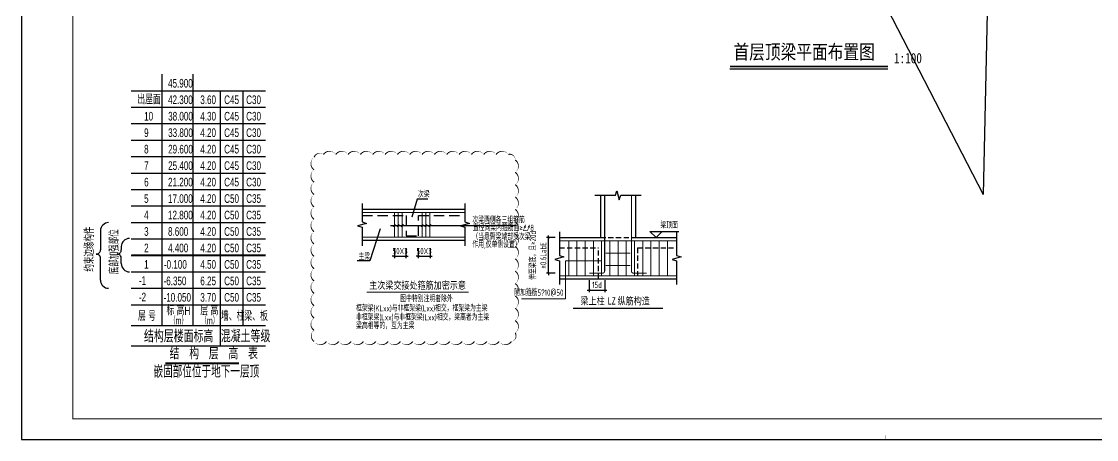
# Model space of a CAD drawing. Header units: millimetres. Extents: x -202076 to 1082610, y -439651 to 179350.
# Drawn here: x 332550 to 384853, y 16917 to 37219 of the extents above; entities that cross this region are included whole.
import ezdxf
from ezdxf.enums import TextEntityAlignment as Align

# ---------------------------------------------------------------- set-up
doc = ezdxf.new("R2010")
doc.units = ezdxf.units.MM
doc.header["$LTSCALE"] = 1000
doc.linetypes.add('DASH', pattern=[0.35, 0.25, -0.1])
doc.linetypes.add('DASHED', pattern=[0.75, 0.5, -0.25])
for name, color, linetype in [('$0$TK', 7, 'Continuous'), ('$0$墙柱说明', 7, 'Continuous'), ('A楼-层高表$0$PUB_DIM', 3, 'Continuous'), ('A楼-层高表$0$S-ANNO-DIMS', 3, 'Continuous'), ('A楼-层高表$0$S-ANNO-TABS', 4, 'Continuous'), ('A楼-层高表$0$TEXT', 7, 'Continuous'), ('A楼-层高表$0$WLL1', 4, 'Continuous'), ('COLU_DE_REIN', 1, 'Continuous'), ('DIM_SYMB', 3, 'Continuous'), ('REIN', 1, 'Continuous'), ('S-BEAM', 4, 'Continuous'), ('THIN', 7, 'Continuous'), ('墙柱说明', 7, 'Continuous'), ('结-细线符号', 3, 'Continuous'), ('结-详图-尺寸', 3, 'Continuous'), ('结-详图-编号', 90, 'Continuous'), ('结-详图-轮廓', 40, 'Continuous'), ('结-详图-钢筋', 1, 'Continuous')]:
    doc.layers.add(name, color=color, linetype=linetype)
doc.layers.add('19.06.10建研院审图', color=1, linetype='Continuous', plot=False)
doc.layers.add('DIM', color=3, linetype='Continuous', lineweight=0)
doc.styles.add('$0$-宋体', font='', dxfattribs={"width": 0.8})
doc.styles.add('-宋体', font='simhei.ttf', dxfattribs={"width": 0.8})
doc.styles.add('A楼-层高表$0$H', font='ros.shx', dxfattribs={"width": 0.7, "bigfont": 'jd.shx'})
doc.styles.add('A楼-层高表$0$华文细黑', font='STXIHEI.TTF', dxfattribs={"height": 500})
doc.styles.add('A楼-层高表$0$样式_1', font='ros.shx', dxfattribs={"width": 0.7, "bigfont": 'jd.shx'})
doc.styles.add('TSSD_Dimension', font='tssdeng.shx', dxfattribs={"width": 0.7, "bigfont": 'hztxt.shx'})
doc.styles.add('TSSD_Label', font='tssdeng.shx', dxfattribs={"width": 0.7, "bigfont": 'Hztxt.shx'})
doc.styles.get('$0$-宋体').set_extended_font_data('SimSun')
doc.dimstyles.new('TSSD_25_100', dxfattribs={"dimtxt": 350, "dimasz": 100, "dimexe": 100, "dimexo": 250, "dimgap": 100, "dimtad": 1, "dimdec": 0, "dimlfac": 0.25, "dimzin": 0, "dimdsep": 46, "dimtxsty": 'TSSD_Dimension', "dimblk": 'ARCHTICK', "dimblk1": 'ARCHTICK', "dimblk2": 'ARCHTICK', "dimcen": 0, "dimdle": 100, "dimclrt": 7, "dimadec": 0, "dimazin": 0, "dimtfac": 1, "dimtdec": 0, "dimtix": 1, "dimtmove": 2, "dimatfit": 3, "dimfxl": 1, "dimtolj": 1, "dimtzin": 0, "dimarcsym": 0})

# ---------------------------------------------------------------- blocks, each defined once
blk = doc.blocks.new('A楼-层高表')
at = {"layer": 'A楼-层高表$0$PUB_DIM', "const_width": 100}
blk.add_lwpolyline([(-1791, 0), (1791, 0)], dxfattribs=at)
at = {"layer": 'A楼-层高表$0$S-ANNO-DIMS'}
for p, q in [((-4954, 6434), (-4954, 5505)), ((-3938, 5668), (-3938, 5503)), ((-4954, 4041), (-4954, 5103)), ((-3938, 4842), (-3938, 5102))]:
    blk.add_line(p, q, dxfattribs=at)
for centre, radius, start, end in [((-4554, 6434), 400, 90, 180), ((-3538, 5668), 400, 90, 180), ((-5154, 5504), 200, 270, 0.206), ((-5154, 5104), 200, 359.794, 90), ((-4138, 5503), 200, 270, 0.206), ((-4138, 5103), 200, 359.794, 90), ((-3538, 4842), 400, 180, 270), ((-4554, 4041), 400, 180, 270)]:
    blk.add_arc(centre, radius, start, end, dxfattribs=at)
at = {"layer": 'A楼-层高表$0$S-ANNO-TABS'}
for p, q in [((-1961, 14041), (-1961, 1841)), ((-461, 14041), (-461, 1841)), ((-3457, 13241), (3078, 13241)), ((878, 13241), (878, 841)), ((1978, 13241), (1978, 1841)), ((-3457, 12441), (3078, 12441)), ((-3457, 11641), (878, 11641)), ((-3457, 11641), (3078, 11641)), ((-3457, 10841), (878, 10841)), ((-3457, 10841), (3078, 10841)), ((-3457, 10041), (878, 10041)), ((-3457, 10041), (3078, 10041)), ((-3457, 9241), (878, 9241)), ((-3457, 9241), (3078, 9241)), ((-3457, 8441), (3078, 8441)), ((-3457, 7641), (3078, 7641)), ((-3457, 6841), (3078, 6841)), ((-3457, 6041), (3078, 6041)), ((-3457, 5241), (3078, 5241)), ((-3457, 4441), (3078, 4441)), ((-3457, 3641), (3078, 3641)), ((-3457, 2841), (3078, 2841)), ((-3457, 1841), (3078, 1841)), ((-3457, 841), (3078, 841))]:
    blk.add_line(p, q, dxfattribs=at)
at = {"layer": 'A楼-层高表$0$TEXT', "style": 'A楼-层高表$0$H', "width": 0.7}
for s, p in [('45.900', (-1665, 13392)), ('出屋面', (-3163, 12592)), ('42.300', (-1665, 12592)), ('3.60', (-95, 12592)), ('C45', (1066, 12592)), ('C30', (2138, 12592)), ('10', (-2829, 11792)), ('38.000', (-1660, 11792)), ('4.30', (-95, 11792)), ('C45', (1066, 11792)), ('C30', (2138, 11792)), ('9', (-2829, 10992)), ('33.800', (-1660, 10992)), ('4.20', (-95, 10992)), ('C45', (1066, 10992)), ('C30', (2138, 10992)), ('8', (-2829, 10192)), ('29.600', (-1660, 10192)), ('4.20', (-95, 10192)), ('C45', (1066, 10192)), ('C30', (2138, 10192)), ('7', (-2829, 9392)), ('25.400', (-1660, 9392)), ('4.20', (-95, 9392)), ('C45', (1066, 9392)), ('C30', (2138, 9392)), ('6', (-2829, 8592)), ('21.200', (-1665, 8592)), ('4.20', (-95, 8592)), ('C45', (1066, 8592)), ('C30', (2138, 8592)), ('5', (-2829, 7792)), ('17.000', (-1665, 7792)), ('4.20', (-95, 7792)), ('4', (-2829, 6992)), ('12.800', (-1665, 6992)), ('4.20', (-95, 6992)), ('3', (-2829, 6192)), ('8.600', (-1665, 6192)), ('4.20', (-95, 6192)), ('2', (-2829, 5392)), ('4.400', (-1665, 5392)), ('4.20', (-95, 5392)), ('1', (-2829, 4592)), ('-0.100', (-1865, 4592)), ('4.50', (-95, 4592)), ('-1', (-3084, 3808)), ('-6.350', (-1883, 3792)), ('6.25', (-95, 3792)), ('-2', (-3084, 3008)), ('-10.050', (-1883, 2992)), ('3.70', (-95, 2992)), ('标 高H', (-1741, 2338)), ('层 高', (-95, 2338)), ('层 号', (-3128, 2067)), ('墙、柱', (908, 2067)), ('梁、板', (2046, 2067))]:
    blk.add_text(s, height=420, dxfattribs=at).set_placement(p)
at = {"layer": 'A楼-层高表$0$TEXT', "color": 4, "style": 'A楼-层高表$0$H', "width": 0.7}
for s, p in [('C50', (1066, 7792)), ('C35', (2138, 7792)), ('C50', (1066, 6992)), ('C35', (2138, 6992)), ('C50', (1066, 6192)), ('C35', (2138, 6192)), ('C50', (1066, 5392)), ('C35', (2138, 5392)), ('C50', (1066, 4592)), ('C35', (2138, 4592)), ('C50', (1066, 3792)), ('C35', (2138, 3792)), ('C50', (1066, 2992)), ('C35', (2138, 2992))]:
    blk.add_text(s, height=420, dxfattribs=at).set_placement(p)
at = {"layer": 'A楼-层高表$0$WLL1', "style": 'A楼-层高表$0$样式_1', "width": 0.7}
for s, p in [('约束边缘构件', (-5277, 4455)), ('底部加强部位', (-4070, 4325))]:
    blk.add_text(s, height=400, rotation=90, dxfattribs=at).set_placement(p)
at = {"layer": 'A楼-层高表$0$WLL1', "color": 7}
for s, height, style, width, p in [('（m）', 350, 'A楼-层高表$0$样式_1', 0.6, (-1574, 1891)), ('（m）', 350, 'A楼-层高表$0$样式_1', 0.6, (-54, 1891)), ('结构层楼面标高', 600, 'A楼-层高表$0$样式_1', 0.7, (-2837, 1015)), ('混凝土等级', 600, 'A楼-层高表$0$样式_1', 0.7, (902, 1015)), ('结  构  层  高  表', 500, 'A楼-层高表$0$华文细黑', 0.7, (-1587, 244)), ('嵌固部位位于地下一层顶', 600, 'A楼-层高表$0$样式_1', 0.65, (-2375, -701))]:
    blk.add_text(s, height=height, dxfattribs=dict(at, style=style, width=width)).set_placement(p)
blk = doc.blocks.new('图框-A1')
for points, const_width in [([(0, 0), (841, 0), (841, 594), (0, 594)], 0.05), ([(766, 584), (25, 584), (25, 10), (766, 10)], 0.5)]:
    blk.add_lwpolyline(points, close=True, dxfattribs=dict(const_width=const_width))
at = {"const_width": 0.05}
blk.add_lwpolyline([(420.5, 0), (420.5, 2)], dxfattribs=at)
blk = doc.blocks.new('_ARCHTICK')
at = {"color": 0, "linetype": 'ByBlock', "const_width": 0.15}
blk.add_lwpolyline([(-0.5, -0.5), (0.5, 0.5)], dxfattribs=at)
blk = doc.blocks.new('*D3002')
at = {"layer": 'Defpoints', "color": 0, "transparency": 16777216}
for p in [(350690, 26463), (351255, 26463), (351255, 25818)]:
    blk.add_point(p, dxfattribs=at)
at = {"layer": 'DIM', "color": 0, "lineweight": -2, "transparency": 16777216}
for p, q in [((350690, 26213), (350690, 25718)), ((351255, 26213), (351255, 25718)), ((350690, 25818), (350590, 25818)), ((350690, 25818), (351255, 25818)), ((351255, 25818), (351355, 25818))]:
    blk.add_line(p, q, dxfattribs=at)
at = {"layer": 'DIM', "color": 0, "lineweight": -2, "transparency": 16777216, "xscale": 100, "yscale": 100, "zscale": 100}
blk.add_blockref('_ARCHTICK', (350690, 25818), dxfattribs=at)
at = {"layer": 'DIM', "color": 0, "lineweight": -2, "transparency": 16777216, "xscale": 100, "yscale": 100, "zscale": 100, "rotation": 180}
blk.add_blockref('_ARCHTICK', (351255, 25818), dxfattribs=at)
at = {"layer": 'DIM', "color": 7, "transparency": 16777216, "insert": (350972, 26068), "char_height": 300, "attachment_point": 5, "style": 'TSSD_Dimension'}
blk.add_mtext('\\A1;50X3', dxfattribs=at)
blk = doc.blocks.new('*D3003')
at = {"layer": 'Defpoints', "color": 0, "transparency": 16777216}
for p in [(351854, 26463), (352431, 26463), (352431, 25819)]:
    blk.add_point(p, dxfattribs=at)
at = {"layer": 'DIM', "color": 0, "lineweight": -2, "transparency": 16777216}
for p, q in [((351854, 26213), (351854, 25719)), ((352431, 26213), (352431, 25719)), ((351854, 25819), (351754, 25819)), ((351854, 25819), (352431, 25819)), ((352431, 25819), (352531, 25819))]:
    blk.add_line(p, q, dxfattribs=at)
at = {"layer": 'DIM', "color": 0, "lineweight": -2, "transparency": 16777216, "xscale": 100, "yscale": 100, "zscale": 100}
blk.add_blockref('_ARCHTICK', (351854, 25819), dxfattribs=at)
at = {"layer": 'DIM', "color": 0, "lineweight": -2, "transparency": 16777216, "xscale": 100, "yscale": 100, "zscale": 100, "rotation": 180}
blk.add_blockref('_ARCHTICK', (352431, 25819), dxfattribs=at)
at = {"layer": 'DIM', "color": 7, "transparency": 16777216, "insert": (352142, 26069), "char_height": 300, "attachment_point": 5, "style": 'TSSD_Dimension'}
blk.add_mtext('\\A1;50X3', dxfattribs=at)
blk = doc.blocks.new('*D3004')
at = {"layer": 'Defpoints', "color": 0, "transparency": 16777216}
for p in [(358187, 26722), (358762, 26722), (358762, 24996)]:
    blk.add_point(p, dxfattribs=at)
at = {"layer": 'DIM', "color": 0, "lineweight": -2, "transparency": 16777216}
for p, q in [((358512, 26722), (358087, 26722)), ((358187, 26722), (358187, 26822)), ((358187, 24996), (358187, 26722)), ((358512, 24996), (358087, 24996)), ((358187, 24996), (358187, 24896))]:
    blk.add_line(p, q, dxfattribs=at)
at = {"layer": 'DIM', "color": 0, "lineweight": -2, "transparency": 16777216, "xscale": 100, "yscale": 100, "zscale": 100}
for p, rotation in [((358187, 26722), 270), ((358187, 24996), 90)]:
    blk.add_blockref('_ARCHTICK', p, dxfattribs=dict(at, rotation=rotation))
at = {"layer": 'DIM', "color": 7, "transparency": 16777216, "insert": (357687, 25859), "char_height": 300, "attachment_point": 5, "rotation": 90, "style": 'TSSD_Dimension'}
blk.add_mtext('\\A1;伸至梁底，且≥20d\\P≥0.6LabE', dxfattribs=at)
blk = doc.blocks.new('*D3005')
at = {"layer": 'Defpoints', "color": 0, "transparency": 16777216}
for p in [(360174, 24908), (360924, 24911), (360924, 24176)]:
    blk.add_point(p, dxfattribs=at)
at = {"layer": 'DIM', "color": 0, "lineweight": -2, "transparency": 16777216}
for p, q in [((360174, 24658), (360174, 24076)), ((360924, 24661), (360924, 24076)), ((360074, 24176), (361024, 24176))]:
    blk.add_line(p, q, dxfattribs=at)
at = {"layer": 'DIM', "color": 0, "lineweight": -2, "transparency": 16777216, "xscale": 100, "yscale": 100, "zscale": 100, "rotation": 180}
blk.add_blockref('_ARCHTICK', (360174, 24176), dxfattribs=at)
at = {"layer": 'DIM', "color": 0, "lineweight": -2, "transparency": 16777216, "xscale": 100, "yscale": 100, "zscale": 100}
blk.add_blockref('_ARCHTICK', (360924, 24176), dxfattribs=at)
at = {"layer": 'DIM', "color": 7, "transparency": 16777216, "insert": (360549, 24426), "char_height": 300, "attachment_point": 5, "style": 'TSSD_Dimension'}
blk.add_mtext('\\A1;15d', dxfattribs=at)

msp = doc.modelspace()

# ---------------------------------------------------------------- linework, layer by layer
at = {"layer": '$0$墙柱说明', "ltscale": 1000}
msp.add_line((367016.7, 34919), (374705.9, 34919), dxfattribs=at)
at = {"layer": '$0$墙柱说明', "ltscale": 1000, "const_width": 75}
msp.add_lwpolyline([(367016.7, 35031), (374705.9, 35031)], dxfattribs=at)
for p, q in [((360723.6, 28776.3), (360723.6, 26722.5)), ((362423.6, 28776.3), (362423.6, 26722.5))]:
    msp.add_line(p, q)
at = {"linetype": 'DASHED', "ltscale": 0.5}
for p, q in [((360723.6, 26722.5), (362423.6, 26722.5)), ((358723.6, 26222.5), (360623.6, 26222.5)), ((360623.6, 24722.5), (360623.6, 26222.5)), ((362523.6, 26222.5), (364423.6, 26222.5)), ((362523.6, 26222.5), (362523.6, 24722.5))]:
    msp.add_line(p, q, dxfattribs=at)
msp.add_lwpolyline([(416652.8, 16919), (416652.8, 76319), (332552.8, 76319), (332552.8, 16919)], close=True)
at = {"layer": '19.06.10建研院审图'}
for p in [(379993.9, 58784.9), (364969.4, 56591.6)]:
    msp.add_line(p, (379346.3, 28821.8), dxfattribs=at)
msp.add_lwpolyline([(346786.3, 21676.4, 0, 60, 0.5205671), (347386.3, 21676.4, 0, 60, 0.5205671), (347986.3, 21676.4, 0, 60, 0.5205671), (348586.3, 21676.4, 0, 60, 0.5205671), (349186.3, 21676.4, 0, 60, 0.5205671), (349786.3, 21676.4, 0, 60, 0.5205671), (350386.3, 21676.4, 0, 60, 0.5205671), (350986.3, 21676.4, 0, 60, 0.5205671), (351586.3, 21676.4, 0, 60, 0.5205671), (352186.3, 21676.4, 0, 60, 0.5205671), (352786.3, 21676.4, 0, 60, 0.5205671), (353386.3, 21676.4, 0, 60, 0.5205671), (353986.3, 21676.4, 0, 60, 0.5205671), (354586.3, 21676.4, 0, 60, 0.5205671), (355186.3, 21676.4, 0, 60, 0.5205671), (355786.3, 21676.4, 0, 60, 0.5205671), (356386.3, 21676.4, 0, 60, 0.5205671), (356572.1, 22090.6, 0, 60, 0.5205671), (356572.1, 22690.6, 0, 60, 0.5205671), (356572.1, 23290.6, 0, 60, 0.5205671), (356572.1, 23890.6, 0, 60, 0.5205671), (356572.1, 24490.6, 0, 60, 0.5205671), (356572.1, 25090.6, 0, 60, 0.5205671), (356572.1, 25690.6, 0, 60, 0.5205671), (356572.1, 26290.6, 0, 60, 0.5205671), (356572.1, 26890.6, 0, 60, 0.5205671), (356572.1, 27490.6, 0, 60, 0.5205671), (356572.1, 28090.6, 0, 60, 0.5205671), (356572.1, 28690.6, 0, 60, 0.5205671), (356572.1, 29290.6, 0, 60, 0.5205671), (356572.1, 29890.6, 0, 60, 0.5205671), (356572.1, 30490.6, 0, 60, 0.5205671), (356241.9, 30760.4, 0, 60, 0.5205671), (355641.9, 30760.4, 0, 60, 0.5205671), (355041.9, 30760.4, 0, 60, 0.5205671), (354441.9, 30760.4, 0, 60, 0.5205671), (353841.9, 30760.4, 0, 60, 0.5205671), (353241.9, 30760.4, 0, 60, 0.5205671), (352641.9, 30760.4, 0, 60, 0.5205671), (352041.9, 30760.4, 0, 60, 0.5205671), (351441.9, 30760.4, 0, 60, 0.5205671), (350841.9, 30760.4, 0, 60, 0.5205671), (350241.9, 30760.4, 0, 60, 0.5205671), (349641.9, 30760.4, 0, 60, 0.5205671), (349041.9, 30760.4, 0, 60, 0.5205671), (348441.9, 30760.4, 0, 60, 0.5205671), (347841.9, 30760.4, 0, 60, 0.5205671), (347241.9, 30760.4, 0, 60, 0.5205671), (346786.3, 30616, 0, 60, 0.5205671), (346786.3, 30016, 0, 60, 0.5205671), (346786.3, 29416, 0, 60, 0.5205671), (346786.3, 28816, 0, 60, 0.5205671), (346786.3, 28216, 0, 60, 0.5205671), (346786.3, 27616, 0, 60, 0.5205671), (346786.3, 27016, 0, 60, 0.5205671), (346786.3, 26416, 0, 60, 0.5205671), (346786.3, 25816, 0, 60, 0.5205671), (346786.3, 25216, 0, 60, 0.5205671), (346786.3, 24616, 0, 60, 0.5205671), (346786.3, 24016, 0, 60, 0.5205671), (346786.3, 23416, 0, 60, 0.5205671), (346786.3, 22816, 0, 60, 0.5205671), (346786.3, 22216, 0, 60, 0.5205671)], format="xyseb", close=True, dxfattribs=at)
at = {"layer": 'COLU_DE_REIN', "const_width": 100}
msp.add_lwpolyline([(337887.7, 25858.5), (344423.1, 25858.5)], dxfattribs=at)
at = {"layer": 'DIM'}
msp.add_lwpolyline([(360773.6, 25593.4), (359009.8, 25593.4), (359009.8, 23753.5), (356882.7, 23753.5)], dxfattribs=at)
at = {"layer": 'DIM_SYMB', "const_width": 70}
msp.add_lwpolyline([(359383.4, 23286.2), (363764.4, 23286.2)], dxfattribs=at)
at = {"layer": 'REIN', "const_width": 50}
for points in [[(360923.6, 28776.3), (360923.6, 25096.2, -0.4142136), (360823.6, 24996.2), (360173.6, 24996.2)], [(362223.6, 28776.3), (362223.6, 25096.2, 0.4142136), (362323.6, 24996.2), (362973.6, 24996.2)]]:
    msp.add_lwpolyline(points, format="xyb", dxfattribs=at)
for points in [[(364423.6, 26572.5), (358723.6, 26572.5)], [(359173.6, 26572.5), (359173.6, 24872.5)], [(359573.6, 26572.5), (359573.6, 24872.5)], [(359973.6, 26572.5), (359973.6, 24872.5)], [(360373.6, 26572.5), (360373.6, 24872.5)], [(360773.6, 26572.5), (360773.6, 24872.5)], [(361173.6, 26572.5), (361173.6, 24872.5)], [(361573.6, 26572.5), (361573.6, 24872.5)], [(361973.6, 26572.5), (361973.6, 24872.5)], [(362373.6, 26572.5), (362373.6, 24872.5)], [(362773.6, 26572.5), (362773.6, 24872.5)], [(363173.6, 26572.5), (363173.6, 24872.5)], [(363573.6, 26572.5), (363573.6, 24872.5)], [(363973.6, 26572.5), (363973.6, 24872.5)], [(362173.6, 25972.5), (360973.6, 25972.5)], [(362173.6, 25372.5), (360973.6, 25372.5)], [(364423.6, 24872.5), (358723.6, 24872.5)]]:
    msp.add_lwpolyline(points, dxfattribs=at)
at = {"layer": 'THIN'}
for p, q in [((358723.6, 26722.5), (360723.6, 26722.5)), ((362423.6, 26722.5), (364423.6, 26722.5)), ((363423.6, 26722.5), (363123.6, 27022.5)), ((363123.6, 27022.5), (363723.6, 27022.5)), ((363423.6, 26722.5), (363723.6, 27022.5)), ((363723.6, 27022.5), (364523.9, 27022.5)), ((358723.6, 24722.5), (364423.6, 24722.5))]:
    msp.add_line(p, q, dxfattribs=at)
for points in [[(360443.6, 28776.3), (361443.6, 28776.3), (361513.6, 28996.3), (361633.6, 28556.3), (361703.6, 28776.3), (362703.6, 28776.3)], [(358723.6, 27002.5), (358723.6, 25852.5), (358943.6, 25782.5), (358503.6, 25662.5), (358723.6, 25592.5), (358723.6, 24442.5)], [(364423.6, 27002.5), (364423.6, 25852.5), (364643.6, 25782.5), (364203.6, 25662.5), (364423.6, 25592.5), (364423.6, 24442.5)]]:
    msp.add_lwpolyline(points, dxfattribs=at)
at = {"layer": '结-细线符号'}
msp.add_line((350509.2, 27305.3), (356625.8, 27305.3), dxfattribs=at)
for points in [[(349121.5, 28382.6), (349121.5, 27482.6), (349341.5, 27412.6), (348901.5, 27292.6), (349121.5, 27222.6), (349121.5, 26322.6)], [(354121.5, 28382.6), (354121.5, 27482.6), (354341.5, 27412.6), (353901.5, 27292.6), (354121.5, 27222.6), (354121.5, 26322.6)], [(349998.5, 27150.1), (349493.7, 25599.8), (348874.7, 25599.8)]]:
    msp.add_lwpolyline(points, dxfattribs=at)
at = {"layer": '结-细线符号', "const_width": 50}
for points in [[(350629.6, 27245.3), (350749.6, 27365.3)], [(350814.2, 27245.3), (350934.2, 27365.3)], [(351007.2, 27245.3), (351127.2, 27365.3)], [(351020.2, 27245.3), (351140.2, 27365.3)], [(351982.5, 27245.3), (352102.5, 27365.3)], [(352165, 27245.3), (352285, 27365.3)], [(352358, 27245.3), (352478, 27365.3)]]:
    msp.add_lwpolyline(points, dxfattribs=at)
at = {"layer": '结-详图-尺寸'}
msp.add_lwpolyline([(352314.7, 28586.3), (351797.9, 28586.3), (351546.9, 27720)], dxfattribs=at)
at = {"layer": '结-详图-编号', "const_width": 50}
msp.add_lwpolyline([(349337, 24071.7), (354302.1, 24071.7)], dxfattribs=at)
at = {"layer": '结-详图-轮廓'}
for p, q in [((349121.5, 28102.6), (354121.5, 28102.6)), ((349121.5, 26602.6), (354121.5, 26602.6))]:
    msp.add_line(p, q, dxfattribs=at)
at = {"layer": '结-详图-轮廓', "linetype": 'DASHED'}
msp.add_lwpolyline([(349123.5, 27802.6), (351260.4, 27802.6), (351260.4, 26801.4), (351860.4, 26801.4), (351860.4, 27802.6), (354128.2, 27802.6)], dxfattribs=at)
at = {"layer": '结-详图-钢筋', "const_width": 50}
for points in [[(349123.5, 27947.9), (354128.2, 27947.9)], [(350693.8, 27947.9), (350693.8, 26739.7)], [(350878.3, 27947.9), (350878.3, 26739.7)], [(351071.3, 27947.9), (351071.3, 26739.7)], [(352044.6, 27947.9), (352044.6, 26739.7)], [(352229.1, 27947.9), (352229.1, 26739.7)], [(352422.1, 27947.9), (352422.1, 26739.7)], [(354128.2, 26739.7), (349123.5, 26739.7)]]:
    msp.add_lwpolyline(points, dxfattribs=at)

# ---------------------------------------------------------------- block references
at = {"xscale": 100, "yscale": 100, "zscale": 100}
msp.add_blockref('图框-A1', (332552.8, 16919), dxfattribs=at)
at = {"layer": 'S-BEAM', "linetype": 'DASH'}
msp.add_blockref('A楼-层高表', (341344.7, 20617.3), dxfattribs=at)

# ---------------------------------------------------------------- texts
at = {"layer": '$0$TK', "style": '$0$-宋体', "width": 0.8}
for s, height, p in [('首层顶梁平面布置图', 699.93, (367192.9, 35392.9)), ('1:100', 500, (374997.6, 35192.6))]:
    msp.add_text(s, height=height, dxfattribs=at).set_placement(p)
at = {"layer": 'THIN', "style": 'TSSD_Label', "width": 0.7}
for s, p in [('次梁', (351842.1, 28672.6)), ('次梁两侧各三组箍筋', (354485.3, 27427.9)), ('（当悬臂梁端部受次梁', (354485.3, 26607.1)), ('作用,仅单侧设置）', (354485.3, 26230.9)), ('主梁', (348948.3, 25642)), ('图中特别注明者除外', (350978.9, 23600.6)), ('框架梁(KLxx)与非框架梁(Lxx)相交，框架梁为主梁', (348828.8, 23137.2)), ('非框架梁(Lxx)与非框架梁(Lxx)相交，梁高者为主梁', (348828.8, 22701.1)), ('梁高相等的，互为主梁', (348828.8, 22285))]:
    msp.add_text(s, height=300, dxfattribs=at).set_placement(p)
msp.add_text('直径同梁内箍筋且≥⌰8', height=300, dxfattribs=at).set_placement((354506.8, 26958.6), align=Align.BOTTOM_LEFT)
for s, p in [('梁顶面', (364487.1, 27082.5)), ('附加箍筋5\ue53210@50', (358917.8, 23813.5))]:
    msp.add_text(s, height=300, dxfattribs=at).set_placement(p, align=Align.BOTTOM_RIGHT)
at = {"layer": '墙柱说明', "style": '-宋体', "width": 0.8}
for s, p in [('主次梁交接处箍筋加密示意', (349470.3, 24231.1)), ('梁上柱', (359747.9, 23470.9)), ('LZ', (361061.4, 23470.9)), ('纵筋构造', (361553.4, 23470.9))]:
    msp.add_text(s, height=350, dxfattribs=at).set_placement(p)

# ---------------------------------------------------------------- dimensions: what is measured, and where the dimension line sits
at = {"layer": 'DIM'}
dim = msp.add_linear_dim(base=(358186.6, 26722.5), p1=(358762.1, 24996.2), p2=(358762.1, 26722.5), angle=90, text='伸至梁底，且≥20d\\P≥0.6LabE', dimstyle='TSSD_25_100', override={"dimtxt": 300, "dimclrd": 0, "dimclre": 0, "dimclrt": 7}, dxfattribs=at)
dim.commit()
dim.dimension.update_dxf_attribs({"geometry": '*D3004', "text_midpoint": (357686.6, 25859.3)})
for base, p1, p2, text, override, picture, middle in [((351254.6, 25818.1), (350690.1, 26462.8), (351254.6, 26462.8), '50X3', {"dimtxt": 300}, '*D3002', (350972.3, 26068.1)), ((352430.6, 25818.7), (351854.2, 26462.8), (352430.6, 26462.8), '50X3', {"dimtxt": 300}, '*D3003', (352142.4, 26068.7)), ((360923.6, 24176.3), (360173.6, 24908.2), (360923.6, 24911.3), '15d', {"dimtxt": 300, "dimclrd": 0, "dimclre": 0, "dimclrt": 7}, '*D3005', (360548.6, 24426.3))]:
    dim = msp.add_linear_dim(base=base, p1=p1, p2=p2, text=text, dimstyle='TSSD_25_100', override=override, dxfattribs=at)
    dim.commit()
    dim.dimension.update_dxf_attribs({"geometry": picture, "text_midpoint": middle})

doc.saveas('drawing.dxf')
